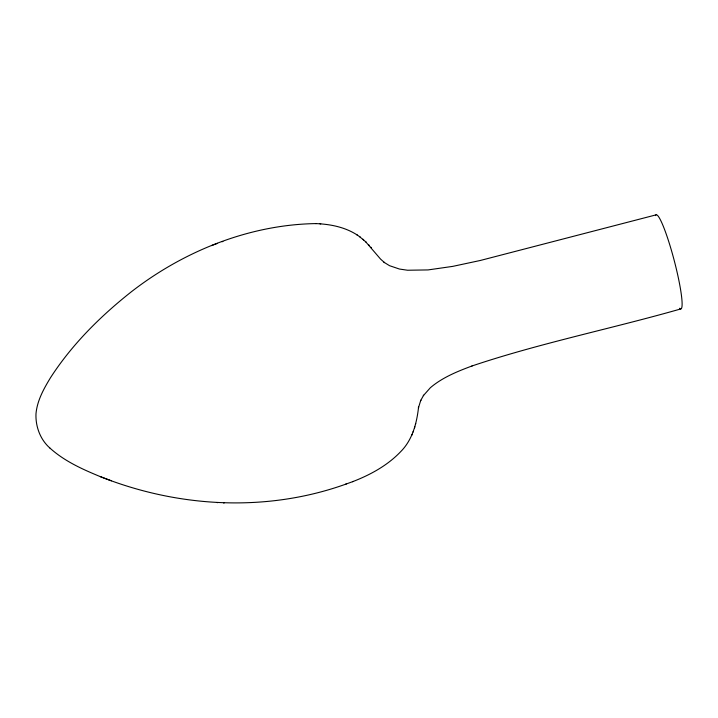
<?xml version="1.0" encoding="UTF-8"?>
<svg xmlns="http://www.w3.org/2000/svg" width="718" height="718" viewBox="0 0 718 718"><rect width="100%" height="100%" fill="white"/><g stroke="black" fill="none" stroke-linecap="round" stroke-linejoin="round"><path stroke-width="1.08" d="M316.324 223.585C249.541 224.501 183.278 251.264 130.873 292.163C100.17 316.485 71.917 344.586 50.574 377.596C43.825 388.689 37.156 400.59 35.99 413.774C35.433 426.366 40.19 439.425 49.73 447.897M352.574 481.697C370.3 474.858 387.541 465.488 400.743 451.595C412.545 439.757 416.808 423.019 418.594 406.9L418.406 407.986L420.793 400.204L420.533 400.85L423.647 395.187L423.36 395.636L430.369 387.72C442.503 377.336 458.201 371.107 472.166 365.92M414.555 427.856L414.851 426.761M415.426 424.598L415.713 423.53M411.791 435.252L412.168 434.327M413.11 432.003L413.478 431.105M217.563 243.348L211.487 245.61M222.14 241.742L222.876 241.472M49.551 447.727C64.064 461.037 82.373 469.249 100.385 476.662L100.816 476.833C178.585 507.662 266.997 512.526 346.247 483.995M345.502 484.264L353.319 481.428M471.879 366.018C538.769 343.446 612.194 328.53 680.781 308.928M656.037 214.87L480.36 260.463L452.726 266.378L428.072 269.923L407.555 270.237L399.459 269.044L389.515 265.678L384.004 262.267L384.534 262.626L380.585 259.117L365.444 241.508M319.977 223.828C332.981 224.761 346.193 227.812 357.232 235.01M217.078 502.591L217.814 502.627M223.46 502.905L224.204 502.941M315.543 223.549L320.749 223.863M100.385 476.662L111.389 480.8M359.413 236.518L366.216 242.217M356.451 234.481L360.167 237.03M362.904 239.202L363.703 239.929M368.558 244.623L369.357 245.529M370.757 247.118L371.529 247.997M655.471 215.615A48.636 5.843 75.3 0 1 674.462 261.433A48.636 5.843 75.3 0 1 679.488 308.255"/></g></svg>
